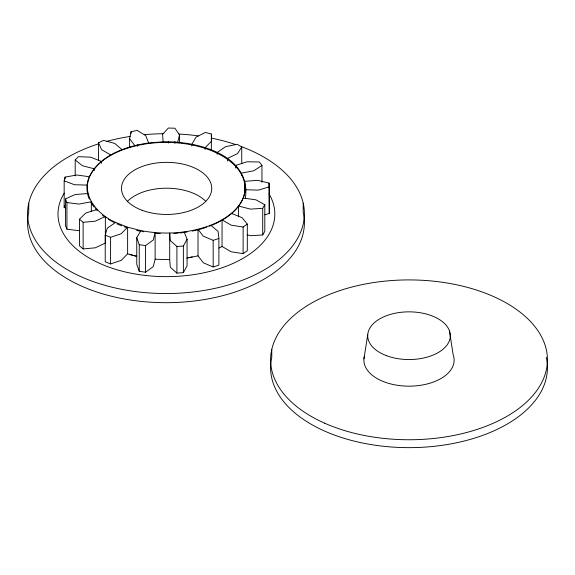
<?xml version="1.0" encoding="UTF-8"?>
<svg xmlns="http://www.w3.org/2000/svg" width="575" height="575" viewBox="0 0 575 575"><rect width="100%" height="100%" fill="white"/><g stroke="black" fill="none" stroke-linecap="round" stroke-linejoin="round"><path stroke-width="0.86" d="M179.537 142.801L179.544 134.823L174.886 128.225L168.374 128.038L162.581 134.32L163.12 141.817C196.578 140.868 251.85 154.668 245.36 198.612M363.946 358.793L367.763 334.478M129.612 147.581L129.612 138.704L131.078 131.639L137.274 130.453L145.741 135.635L148.659 142.945L163.12 141.817M65.751 208.042L64.163 207.438L64.163 180.816L65.097 177.086L76.899 175.016L89.535 176.769C100.172 154.776 126.133 146.316 148.659 142.945M64.163 207.438L64.58 205.57M136.749 237.734L139.236 244.713L145.576 245.59L153.266 240.019L155.128 232.595L155.128 259.224L153.266 266.649L145.576 272.212L139.236 271.335L136.757 264.356L136.749 237.734L140.94 230.632C164.127 234.988 188.636 233.601 210.781 225.192C226.313 219.061 243.232 207.712 245.36 189.743L258.34 190.124L269.28 186.832L269.007 183.073L257.629 180.32L244.756 181.326L244.756 190.203M177.689 142.248L179.544 134.823M105.225 235.175L110.587 237.317L121.246 233.73L127.621 227.197L127.621 253.819L121.246 260.353L110.587 263.939L105.225 261.798L105.225 235.175L107.273 228.153L115.625 222.403L127.621 227.197L140.94 230.632M89.535 176.769C81.161 196.37 98.634 215.136 115.625 222.403M183.375 246.007L176.913 246.51L170.236 240.522L169.697 233.026L169.697 259.648L170.286 267.195L176.913 273.132L183.375 272.629L183.375 246.007L187.069 239.207L184.151 231.897M183.375 272.629L187.069 265.837L187.069 239.207M243.275 198.073L255.911 199.827L264.802 204.765L262.703 208.33L262.703 234.952L250.643 235.721L247.193 234.852M262.703 234.952L264.802 231.387L264.802 204.765M217.192 154.215L217.192 152.44L225.537 146.69L237.152 144.296L241.744 146.977L237.497 153.662L227.456 158.427L227.456 161.086M75.203 175.914L75.203 159.936L78.401 156.659L90.706 157.183L101.394 161.453L101.394 163.228M79.479 219.19L83.138 222.302L95.321 221.188L105.354 216.416L105.354 243.045L95.321 247.811L83.138 248.932L79.479 245.812L79.479 219.19L85.783 213.066L97.168 209.451M247.307 224.113L243.117 227.003L231.193 225.177L222.051 219.844L222.051 246.467L231.193 251.8L243.117 253.625L247.307 250.743L247.307 224.113L242.104 217.659L231.423 213.39M235.649 168.058L235.649 165.399L247.027 161.776L259.361 161.97L261.963 165.42L253.819 170.768L241.478 173.118L241.478 175.778M218.953 248.084L222.051 246.467M98.562 160.518L98.562 142.772L101.049 141.551L103.601 140.379L114.734 143.441L122.029 149.651M79.027 230.697L66.937 229.209L66.154 227.377L65.471 225.537L65.471 198.914L75.181 194.522L88.061 193.523M218.888 238.51L213.174 240.328L203.198 236.138L198.008 229.26L198.008 255.882L203.406 262.847L213.174 266.951L218.888 265.132L218.888 238.51L218.076 231.402L210.781 225.192M264.888 214.777L269.28 213.462L269.28 186.832M198.008 255.882L186.789 258.096M262.703 208.33L250.441 209.113L238.575 206.051L238.575 216.703M169.697 259.648L155.128 259.224M65.471 198.914L66.937 202.58L78.998 204.082L91.332 201.724L91.332 211.492M136.182 256.177L127.621 253.819M205.189 149.428L205.189 147.653L211.564 141.112L211.348 133.989L205.397 132.458L196.061 137.109L191.87 144.21L191.87 145.985M64.163 180.816L74.477 184.726L87.45 185.107L87.45 189.542M110.767 154.998L101.617 149.673L98.562 142.772M75.203 159.936L82.369 165.729L94.235 168.791L94.235 170.567M129.612 138.704L134.809 145.583M449.406 330.697L453.143 354.653A45.13 26.055 0 0 1 410.421 386.156A45.13 26.055 0 0 1 364.385 356.248M269.28 213.462L269.007 183.073M303.219 203.183L303.219 212.34A138.417 79.918 0 0 1 165.988 302.687A138.417 79.918 0 0 1 28.75 212.34L28.75 203.183M271.781 349.399L271.781 357.298A138.417 79.918 0 0 0 409.012 447.645A138.417 79.918 0 0 0 546.25 357.298M261.963 165.42L261.963 182.282M243.117 227.003L243.117 253.625M241.744 146.977L241.744 163.839M213.174 240.328L213.174 266.951M211.348 133.989L211.348 149.967M176.913 246.51L176.913 273.132M174.886 141.536L174.886 143.312M168.374 141.349L168.374 143.125M145.576 245.59L145.576 272.212M139.236 244.713L139.236 271.335M137.274 144.656L137.274 146.431M131.078 131.639L131.078 133.414M110.587 237.317L110.587 263.939M83.138 222.302L83.138 248.932M66.937 202.58L66.937 229.209M65.097 177.086L65.097 178.861M88.837 178.07A79.055 45.641 0 0 1 211.039 150.535A79.055 45.641 0 0 1 209.185 226.263M206.741 227.154A79.055 45.641 0 0 1 192.266 231.085M187.033 232.034A79.055 45.641 0 0 1 185.294 232.3M183.54 232.544A79.055 45.641 0 0 1 179.997 232.961M178.214 233.134A79.055 45.641 0 0 1 173.736 233.464M160.288 233.565A79.055 45.641 0 0 1 154.891 233.234M143.513 231.797A79.055 45.641 0 0 1 141.788 231.495M140.077 231.164A79.055 45.641 0 0 1 136.685 230.431M126.766 227.671A79.055 45.641 0 0 1 124.222 226.794M121.735 225.86A79.055 45.641 0 0 1 116.941 223.84M113.915 222.381A79.055 45.641 0 0 1 108.388 219.305M106.073 217.817A79.055 45.641 0 0 1 102.465 215.215M97.24 210.579A79.055 45.641 0 0 1 95.4 208.596M94.271 207.244A79.055 45.641 0 0 1 90.936 202.378M89.341 199.223A79.055 45.641 0 0 1 88.536 178.897M127.362 201.387A45.13 26.055 0 0 1 166.419 188.197A45.13 26.055 0 0 1 205.663 201.2M241.486 146.632A138.417 79.918 0 0 1 268.46 267.339A138.417 79.918 0 0 1 57.766 263.443A138.417 79.918 0 0 1 98.059 143.98M106.785 141.378A138.417 79.918 0 0 1 130.158 136.419M144.361 134.679A138.417 79.918 0 0 1 162.876 133.716M178.818 134.04A138.417 79.918 0 0 1 198.282 135.901M211.37 138.115A138.417 79.918 0 0 1 235.621 144.548M192.266 256.939A79.055 45.641 0 0 1 187.896 257.751M136.685 256.285A79.055 45.641 0 0 1 129.339 254.337M269.064 193.926A108.409 62.589 0 0 1 165.693 276.64A108.409 62.589 0 0 1 64.22 193.15M142.09 210.278A45.13 26.055 0 0 0 211.679 189.721A45.13 26.055 0 0 0 146.057 165.205A45.13 26.055 0 0 0 142.09 210.278M386.573 355.717A41.307 23.848 0 0 0 450.268 336.9A41.307 23.848 0 0 0 390.202 314.46A41.307 23.848 0 0 0 386.573 355.717M324.753 423.236A138.417 79.918 0 0 0 546.25 370.264A138.417 79.918 0 0 0 356.047 285.998A138.417 79.918 0 0 0 324.753 423.236"/></g></svg>
